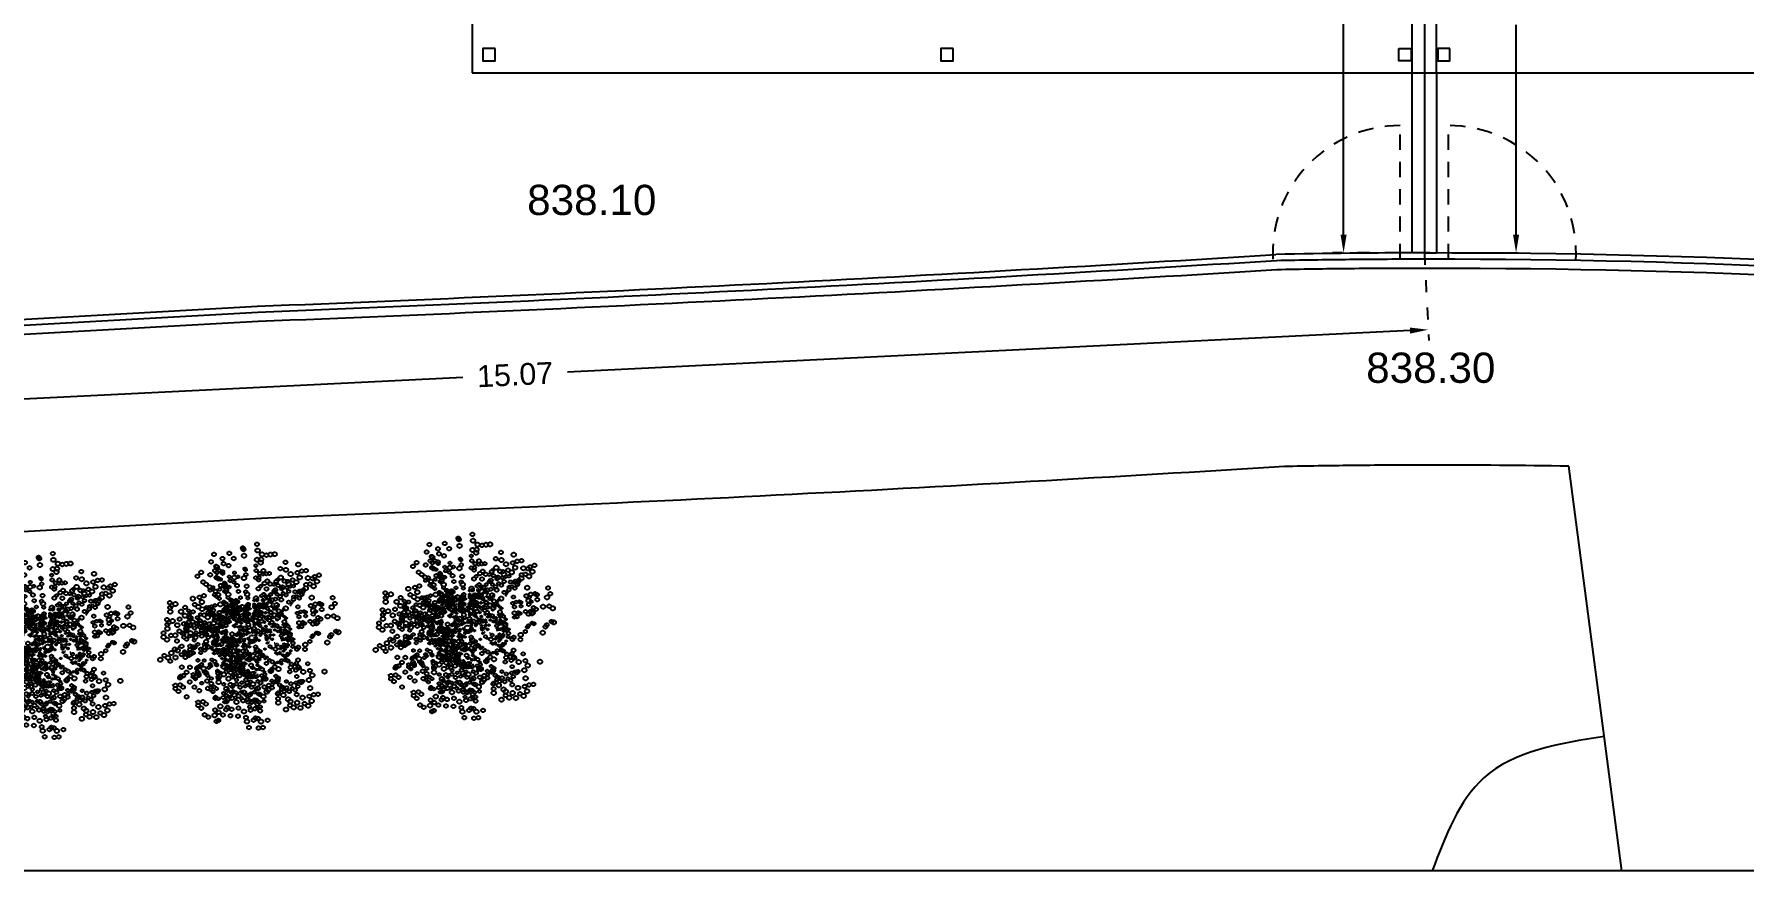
# Model space of a CAD drawing. Header units: millimetres. Extents: x 441061 to 442903, y 4515148 to 4515613.
# Drawn here: x 442341.77 to 442355.86, y 4515523.83 to 4515530.73 of the extents above; entities that cross this region are included whole.
import ezdxf
from ezdxf.enums import TextEntityAlignment as Align

# ---------------------------------------------------------------- set-up
doc = ezdxf.new("R2010")
doc.units = ezdxf.units.MM
for name, pattern in [('CONTINUA', [0]), ('PUNTOS2', [0.125, 0, -0.125]), ('RAYITAS', [0.375, 0.25, -0.125])]:
    doc.linetypes.add(name, pattern=pattern)
for name, color, linetype in [('01_alzado', 5, 'CONTINUA'), ('01_cotas', 254, 'Continuous'), ('01_ejes', 10, 'Continuous'), ('01_implantación', 5, 'Continuous'), ('01_mono BAJA', 2, 'Continuous'), ('01_photinia', 7, 'Continuous'), ('01_piscinas', 254, 'Continuous'), ('01_proyección', 4, 'RAYITAS'), ('01_textos', 7, 'Continuous'), ('01_urb interior', 4, 'Continuous'), ('ARBOL', 116, 'Continuous')]:
    doc.layers.add(name, color=color, linetype=linetype)
doc.styles.add('Estilo1', font='swissel.ttf')
doc.styles.add('NIEVES2', font='sanss___.ttf')
doc.styles.add('ROMANS', font='romans')
doc.dimstyles.new('DECIMAL-50', dxfattribs={"dimtxt": 0.08, "dimasz": 0.15, "dimexe": 0.09, "dimexo": 0, "dimgap": 0.09, "dimtad": 0, "dimzin": 0, "dimdsep": 46, "dimtxsty": 'ROMANS', "dimcen": 0.09, "dimclrt": 6, "dimadec": 0, "dimazin": 0, "dimtfac": 1.38, "dimtix": 1, "dimtofl": 0, "dimtmove": 2, "dimatfit": 3, "dimldrblk": 'OBLIQUE', "dimfxl": 1, "dimtolj": 1, "dimtzin": 0, "dimarcsym": 0})

# ---------------------------------------------------------------- blocks, each defined once
blk = doc.blocks.new('A$C6A825EFA')
at = {"layer": '01_mono BAJA', "color": 254}
for p, q in [((0, 3), (0, 0, 0)), ((7.75, 0, 0), (7.75, 3, 0)), ((7.95, 0, 0), (7.95, 3, 0)), ((0, 0, 0), (15.7, 0, 0))]:
    blk.add_line(p, q, dxfattribs=at)
at = {"layer": '01_mono BAJA', "color": 254, "elevation": 0}
for points in [[(0.19, 0.2), (0.09, 0.2), (0.09, 0.1), (0.19, 0.1)], [(7.64, 0.2), (7.74, 0.2), (7.74, 0.1), (7.64, 0.1)], [(8.06, 0.2), (7.96, 0.2), (7.96, 0.1), (8.06, 0.1)]]:
    blk.add_lwpolyline(points, close=True, dxfattribs=at)
at = {"layer": '01_mono BAJA', "color": 254}
blk.add_lwpolyline([(3.965, 0.2), (3.865, 0.2), (3.865, 0.1), (3.965, 0.1)], close=True, dxfattribs=at)
blk = doc.blocks.new('A$C43804232')
at = {"layer": 'ARBOL', "color": 98, "linetype": 'PUNTOS2', "ltscale": 10}
for p, q in [((2.194, 4.117), (2.234, 4.109)), ((2.236, 3.924), (2.276, 3.916)), ((2.96, 4.157), (2.981, 4.169)), ((3.605, 3.906), (3.626, 3.917)), ((0.431, 3.345), (0.427, 3.355)), ((1.587, 3.341), (1.575, 3.373)), ((3.483, 3.626), (3.504, 3.637)), ((0.082, 2.589), (0.078, 2.599)), ((0.771, 2.695), (0.679, 2.695)), ((0.423, 2.18), (0.423, 2.18)), ((1.477, 2.261), (1.498, 2.272)), ((2.421, 2.498), (2.461, 2.49)), ((3.451, 2.135), (3.441, 2.253)), ((1.149, 0.989), (1.088, 0.805))]:
    blk.add_line(p, q, dxfattribs=at)
at = {"layer": 'ARBOL', "color": 202, "linetype": 'PUNTOS2', "ltscale": 10}
for p, q in [((2.162, 3.694), (2.193, 3.688)), ((2.195, 3.545), (2.226, 3.539)), ((2.751, 3.725), (2.767, 3.734)), ((3.248, 3.531), (3.264, 3.54)), ((0.806, 3.1), (0.803, 3.108)), ((1.519, 3.018), (1.521, 3.022)), ((1.696, 3.097), (1.686, 3.122)), ((1.875, 3.148), (1.877, 3.153)), ((3.154, 3.316), (3.17, 3.325)), ((2.246, 2.775), (2.252, 2.789)), ((2.642, 2.754), (2.652, 2.738)), ((2.691, 2.83), (2.701, 2.814)), ((2.95, 2.596), (2.961, 2.593)), ((2.337, 2.448), (2.368, 2.442)), ((2.947, 2.257), (2.958, 2.254)), ((3.077, 2.307), (3.087, 2.304)), ((3.129, 2.169), (3.121, 2.26)), ((2.457, 1.787), (2.492, 1.829))]:
    blk.add_line(p, q, dxfattribs=at)
at = {"layer": 'ARBOL', "color": 12, "linetype": 'PUNTOS2', "ltscale": 10}
for p, q in [((0.537, 2.519), (0.534, 2.526)), ((1.067, 2.6), (0.997, 2.6)), ((1.497, 2.776), (1.497, 2.776)), ((1.775, 2.83), (1.745, 2.859)), ((0.8, 2.204), (0.8, 2.204)), ((1.348, 2.159), (1.269, 2.12)), ((1.611, 2.266), (1.627, 2.275)), ((1.863, 2.463), (1.873, 2.46))]:
    blk.add_line(p, q, dxfattribs=at)
at = {"layer": 'ARBOL', "color": 10, "linetype": 'PUNTOS2', "ltscale": 10}
for p, q in [((2.243, 2.235), (2.253, 2.22)), ((1.358, 1.288), (1.312, 1.147))]:
    blk.add_line(p, q, dxfattribs=at)
at = {"layer": 'ARBOL', "color": 98, "linetype": 'PUNTOS2', "ltscale": 10}
blk.add_lwpolyline([(3.742, 3.061), (3.715, 2.975), (3.715, 2.975), (3.718, 2.931)], dxfattribs=at)
at = {"layer": 'ARBOL', "color": 12, "linetype": 'PUNTOS2', "ltscale": 10}
blk.add_lwpolyline([(3.353, 2.882), (3.332, 2.816), (3.332, 2.816), (3.335, 2.781)], dxfattribs=at)
at = {"layer": 'ARBOL', "color": 202, "linetype": 'PUNTOS2', "ltscale": 10}
blk.add_lwpolyline([(2.849, 1.992), (2.813, 1.973), (2.813, 1.973), (2.8, 1.957)], dxfattribs=at)
at = {"layer": 'ARBOL', "color": 98, "linetype": 'PUNTOS2', "ltscale": 10}
for centre, radius in [((1.219, 4.331), 0.0457), ((1.303, 4.203), 0.0526), ((1.32, 4.373), 0.0457), ((1.392, 4.152), 0.0457), ((1.455, 4.157), 0.0457), ((1.487, 4.218), 0.0457), ((1.55, 4.42), 0.0457), ((1.635, 4.292), 0.0526), ((1.685, 4.204), 0.0457), ((1.879, 4.223), 0.0457), ((2.06, 4.261), 0.0457), ((2.202, 4.145), 0.0457), ((2.243, 4.291), 0.0457), ((2.315, 4.449), 0.0457), ((2.353, 4.483), 0.0457), ((2.357, 4.256), 0.0457), ((2.437, 4.354), 0.0526), ((2.46, 4.224), 0.0457), ((2.573, 4.436), 0.0457), ((2.676, 4.405), 0.0457), ((2.714, 4.142), 0.0457), ((2.796, 4.27), 0.0457), ((2.887, 4.225), 0.0457), ((2.906, 4.15), 0.0457), ((0.791, 3.758), 0.0526), ((1.156, 4.129), 0.0457), ((1.392, 3.955), 0.0457), ((1.5, 3.816), 0.0457), ((1.527, 3.936), 0.0457), ((1.622, 4.002), 0.0457), ((1.651, 3.802), 0.0526), ((1.77, 4.075), 0.0526), ((1.763, 3.761), 0.0457), ((1.858, 3.827), 0.0457), ((1.921, 4.029), 0.0457), ((1.992, 3.745), 0.0457), ((2.006, 3.901), 0.0526), ((2.074, 4.1), 0.0457), ((2.143, 3.833), 0.0526), ((2.184, 4.085), 0.0457), ((2.226, 3.892), 0.0457), ((2.244, 3.951), 0.0457), ((2.359, 4.105), 0.0526), ((2.528, 3.945), 0.0457), ((2.768, 3.761), 0.0457), ((2.798, 4.107), 0.0457), ((2.956, 3.871), 0.0457), ((3.092, 3.817), 0.0457), ((3.214, 4.096), 0.0457), ((3.236, 3.725), 0.0457), ((3.36, 3.89), 0.0457), ((3.442, 4.018), 0.0457), ((3.444, 3.856), 0.0457), ((3.532, 3.973), 0.0457), ((3.551, 3.899), 0.0457), ((0.242, 3.395), 0.0526), ((0.292, 3.529), 0.0526), ((0.329, 3.299), 0.0457), ((0.393, 3.501), 0.0457), ((0.461, 3.626), 0.0526), ((0.477, 3.373), 0.0526), ((0.572, 3.527), 0.0526), ((0.622, 3.661), 0.0526), ((0.634, 3.337), 0.0457), ((0.722, 3.633), 0.0457), ((0.741, 3.539), 0.0526), ((0.807, 3.504), 0.0526), ((0.945, 3.436), 0.0526), ((1.017, 3.65), 0.0526), ((1.046, 3.554), 0.0457), ((1.085, 3.441), 0.0457), ((1.336, 3.407), 0.0526), ((1.351, 3.301), 0.0457), ((1.359, 3.463), 0.0526), ((1.408, 3.597), 0.0526), ((1.446, 3.367), 0.0457), ((1.509, 3.569), 0.0457), ((1.593, 3.441), 0.0526), ((1.731, 3.372), 0.0526), ((1.736, 3.642), 0.0457), ((1.872, 3.377), 0.0457), ((1.887, 3.628), 0.0526), ((2.173, 3.707), 0.0457), ((2.197, 3.326), 0.0457), ((2.26, 3.528), 0.0457), ((2.328, 3.653), 0.0526), ((2.344, 3.4), 0.0526), ((2.482, 3.331), 0.0526), ((2.555, 3.546), 0.0526), ((2.565, 3.39), 0.0457), ((2.583, 3.45), 0.0457), ((2.623, 3.336), 0.0457), ((2.719, 3.626), 0.0457), ((2.833, 3.591), 0.0457), ((2.903, 3.418), 0.0457), ((2.921, 3.398), 0.0457), ((2.998, 3.32), 0.0526), ((3.076, 3.489), 0.0457), ((3.113, 3.445), 0.0457), ((3.127, 3.56), 0.0457), ((3.327, 3.379), 0.0457), ((3.374, 3.518), 0.0457), ((3.429, 3.619), 0.0457), ((3.487, 3.654), 0.0457), ((3.494, 3.691), 0.0457), ((3.518, 3.427), 0.0457), ((3.83, 3.359), 0.0457), ((3.904, 3.294), 0.0526), ((4.074, 3.391), 0.0526), ((0.136, 3.193), 0.0457), ((0.234, 3.233), 0.0457), ((0.359, 3.1), 0.0526), ((0.441, 2.917), 0.0526), ((0.61, 3.014), 0.0526), ((1.004, 3.26), 0.0457), ((1.179, 3.126), 0.0526), ((1.179, 3.07), 0.0457), ((1.396, 2.95), 0.0526), ((1.475, 3.167), 0.0526), ((1.79, 3.196), 0.0457), ((1.897, 2.938), 0.0457), ((2.074, 3.14), 0.0457), ((2.102, 3.26), 0.0457), ((2.173, 2.959), 0.0526), ((2.226, 3.126), 0.0526), ((2.274, 2.931), 0.0457), ((2.331, 3.244), 0.0457), ((2.342, 3.056), 0.0526), ((2.542, 3.155), 0.0457), ((3.099, 3.292), 0.0457), ((3.378, 2.89), 0.0526), ((3.396, 3.055), 0.0526), ((3.455, 2.879), 0.0457), ((3.497, 3.173), 0.0457), ((3.537, 3.06), 0.0457), ((3.654, 2.935), 0.0457), ((3.723, 3.06), 0.0526), ((3.729, 3.241), 0.0526), ((3.8, 3.048), 0.0457), ((3.855, 3.16), 0.0526), ((4.005, 3.266), 0.0457), ((4.044, 2.874), 0.0526), ((0.127, 2.617), 0.0526), ((0.391, 2.783), 0.0526), ((0.478, 2.687), 0.0457), ((0.626, 2.761), 0.0526), ((0.764, 2.692), 0.0526), ((0.823, 2.516), 0.0457), ((0.854, 2.693), 0.0457), ((0.952, 2.733), 0.0457), ((1.227, 2.854), 0.0526), ((1.328, 2.826), 0.0457), ((1.691, 2.634), 0.0457), ((1.739, 2.67), 0.0457), ((1.834, 2.736), 0.0457), ((1.863, 2.536), 0.0526), ((1.981, 2.81), 0.0526), ((2.119, 2.741), 0.0526), ((2.175, 2.656), 0.0457), ((2.358, 2.803), 0.0526), ((2.496, 2.735), 0.0526), ((2.572, 2.5), 0.0457), ((2.597, 2.853), 0.0457), ((2.637, 2.74), 0.0457), ((2.653, 2.526), 0.0526), ((2.65, 2.751), 0.0457), ((2.713, 2.519), 0.0457), ((2.733, 2.633), 0.0457), ((2.888, 2.503), 0.0526), ((2.908, 2.617), 0.0526), ((3.026, 2.784), 0.0457), ((3.099, 2.807), 0.0526), ((3.109, 2.666), 0.0457), ((3.152, 2.498), 0.0457), ((3.247, 2.564), 0.0457), ((3.394, 2.637), 0.0526), ((3.532, 2.569), 0.0526), ((3.658, 2.488), 0.0526), ((3.708, 2.622), 0.0526), ((3.8, 2.842), 0.0457), ((3.808, 2.594), 0.0457), ((3.877, 2.719), 0.0526), ((3.893, 2.466), 0.0526), ((3.975, 2.749), 0.0457), ((4.103, 2.612), 0.0526), ((4.131, 2.516), 0.0457), ((4.14, 2.835), 0.0526), ((4.168, 2.739), 0.0457), ((0.729, 2.218), 0.0457), ((0.752, 2.106), 0.0526), ((0.902, 2.212), 0.0457), ((0.92, 2.265), 0.0457), ((1.233, 2.295), 0.0457), ((1.427, 2.401), 0.0457), ((1.952, 2.088), 0.0457), ((2.056, 2.284), 0.132), ((2.066, 2.053), 0.0457), ((2.292, 2.11), 0.0457), ((2.356, 2.444), 0.0457), ((2.358, 2.281), 0.0457), ((2.546, 2.324), 0.0457), ((2.662, 2.448), 0.0457), ((2.949, 2.131), 0.0526), ((3.017, 2.385), 0.0457), ((3.046, 2.185), 0.0526), ((3.049, 2.103), 0.0457), ((3.145, 2.232), 0.0457), ((3.168, 2.348), 0.0457), ((3.176, 2.396), 0.0457), ((3.226, 2.086), 0.0526), ((3.276, 2.364), 0.0526), ((3.326, 2.057), 0.0457), ((3.362, 2.275), 0.0457), ((3.444, 2.303), 0.0457), ((3.551, 2.286), 0.0457), ((3.592, 2.393), 0.0457), ((3.623, 2.206), 0.0457), ((3.65, 2.326), 0.0457), ((3.745, 2.392), 0.0457), ((3.774, 2.193), 0.0526), ((3.879, 2.31), 0.0457), ((3.891, 2.122), 0.0526), ((4.031, 2.398), 0.0526), ((4.114, 2.457), 0.0457), ((4.146, 2.195), 0.0526), ((4.171, 2.403), 0.0457), ((4.174, 2.099), 0.0457), ((0.203, 1.707), 0.0457), ((0.221, 1.76), 0.0457), ((0.248, 1.915), 0.0526), ((1.041, 1.632), 0.0457), ((1.176, 1.979), 0.0457), ((1.39, 1.7), 0.0457), ((1.573, 1.645), 0.0526), ((1.737, 2.023), 0.0457), ((1.937, 1.83), 0.0457), ((1.983, 1.779), 0.0457), ((2.093, 1.624), 0.0526), ((2.221, 1.999), 0.0457), ((2.591, 1.816), 0.0526), ((2.666, 1.765), 0.0526), ((2.792, 1.794), 0.0457), ((2.892, 1.658), 0.0526), ((2.891, 1.834), 0.0457), ((2.899, 1.997), 0.0526), ((2.986, 1.9), 0.0457), ((3.015, 1.701), 0.0526), ((3.134, 1.974), 0.0526), ((3.176, 1.951), 0.0526), ((3.263, 1.855), 0.0457), ((3.411, 1.929), 0.0526), ((3.463, 1.763), 0.0526), ((3.513, 1.898), 0.0526), ((3.55, 1.667), 0.0457), ((3.613, 1.869), 0.0457), ((3.698, 1.741), 0.0526), ((3.822, 1.998), 0.0457), ((4.073, 1.98), 0.0526), ((4.156, 2.039), 0.0457), ((4.214, 1.985), 0.0457), ((0.053, 1.601), 0.0526), ((0.112, 1.595), 0.0457), ((0.166, 1.276), 0.0526), ((0.266, 1.248), 0.0457), ((0.407, 1.299), 0.0526), ((0.558, 1.405), 0.0457), ((0.626, 1.53), 0.0526), ((0.621, 1.387), 0.0457), ((0.703, 1.568), 0.0457), ((0.786, 1.249), 0.0526), ((1.446, 1.377), 0.0526), ((1.596, 1.483), 0.0457), ((1.664, 1.608), 0.0526), ((1.68, 1.355), 0.0526), ((1.779, 1.562), 0.0457), ((1.822, 1.266), 0.0457), ((1.936, 1.232), 0.0457), ((1.985, 1.478), 0.0526), ((1.986, 1.422), 0.0457), ((2.085, 1.462), 0.0457), ((2.18, 1.528), 0.0457), ((2.209, 1.328), 0.0526), ((2.358, 1.584), 0.0526), ((2.444, 1.291), 0.0526), ((2.484, 1.614), 0.0457), ((2.638, 1.532), 0.0526), ((2.663, 1.521), 0.0526), ((2.779, 1.537), 0.0457), ((2.889, 1.414), 0.0526), ((2.965, 1.333), 0.0457), ((3.121, 1.253), 0.0457), ((3.122, 1.484), 0.0457), ((3.211, 1.422), 0.0457), ((3.376, 1.358), 0.0457), ((3.455, 1.601), 0.0457), ((3.476, 1.318), 0.0457), ((3.56, 1.284), 0.0457), ((0.318, 0.948), 0.0457), ((0.371, 1.054), 0.0526), ((0.408, 0.825), 0.0457), ((0.589, 1.17), 0.0457), ((0.629, 1.056), 0.0457), ((0.679, 1.047), 0.0457), ((0.778, 1.087), 0.0457), ((0.873, 1.153), 0.0457), ((0.902, 0.954), 0.0526), ((1.223, 0.888), 0.0526), ((1.534, 0.787), 0.0526), ((1.606, 1.202), 0.0457), ((1.657, 0.903), 0.0526), ((1.807, 1.009), 0.0457), ((1.84, 0.8), 0.0457), ((1.966, 0.902), 0.0457), ((2.024, 1.039), 0.0457), ((2.056, 0.85), 0.0457), ((2.107, 0.921), 0.0457), ((2.215, 1.086), 0.0457), ((2.508, 1.103), 0.0457), ((2.624, 0.93), 0.0526), ((2.738, 1.15), 0.0457), ((2.854, 0.977), 0.0526), ((3.171, 0.92), 0.0457), ((3.228, 1.106), 0.0457), ((3.253, 0.916), 0.0457), ((3.275, 1.093), 0.0457), ((3.298, 0.968), 0.0457), ((3.329, 0.842), 0.0457), ((3.354, 0.83), 0.0457), ((3.354, 0.94), 0.0457), ((3.441, 1.068), 0.0457), ((3.669, 1.068), 0.0457), ((3.732, 1.182), 0.0457), ((0.874, 0.379), 0.0457), ((0.882, 0.541), 0.0526), ((0.931, 0.675), 0.0526), ((0.969, 0.445), 0.0457), ((1.008, 0.501), 0.0457), ((1.032, 0.647), 0.0457), ((1.101, 0.772), 0.0526), ((1.117, 0.518), 0.0526), ((1.116, 0.686), 0.0457), ((1.308, 0.394), 0.0457), ((1.315, 0.556), 0.0526), ((1.365, 0.69), 0.0526), ((1.402, 0.46), 0.0457), ((1.466, 0.662), 0.0457), ((1.55, 0.534), 0.0526), ((1.649, 0.741), 0.0457), ((1.688, 0.466), 0.0526), ((1.76, 0.68), 0.0526), ((1.828, 0.471), 0.0457), ((2.213, 0.63), 0.0457), ((2.33, 0.457), 0.0526), ((2.341, 0.379), 0.0526), ((2.433, 0.413), 0.0526), ((2.765, 0.4), 0.0526), ((2.991, 0.533), 0.0457), ((3.067, 0.734), 0.0457), ((3.129, 0.438), 0.0457), ((3.198, 0.719), 0.0457), ((3.255, 0.607), 0.0457), ((3.483, 0.561), 0.0457), ((3.502, 0.756), 0.0457), ((1.209, 0.354), 0.0457), ((1.432, 0.261), 0.0526), ((1.747, 0.289), 0.0457), ((2.056, 0.169), 0.0526), ((2.147, 0.203), 0.0526), ((2.24, 0.244), 0.0457), ((2.35, 0.255), 0.0526), ((2.48, 0.191), 0.0526), ((2.534, 0.046), 0.0457), ((2.819, 0.255), 0.0457), ((2.844, 0.229), 0.0457)]:
    blk.add_circle(centre, radius, dxfattribs=at)
at = {"layer": 'ARBOL', "color": 202, "linetype": 'PUNTOS2', "ltscale": 10}
for centre, radius in [((1.412, 3.859), 0.0351), ((1.477, 3.76), 0.0405), ((1.49, 3.891), 0.0351), ((1.594, 3.725), 0.0351), ((1.619, 3.772), 0.0351), ((1.667, 3.927), 0.0351), ((1.732, 3.828), 0.0405), ((1.771, 3.761), 0.0351), ((1.92, 3.775), 0.0351), ((2.059, 3.805), 0.0351), ((2.2, 3.828), 0.0351), ((2.255, 3.95), 0.0351), ((2.284, 3.975), 0.0351), ((2.288, 3.801), 0.0351), ((2.349, 3.876), 0.0405), ((2.367, 3.776), 0.0351), ((2.454, 3.94), 0.0351), ((2.533, 3.915), 0.0351), ((2.625, 3.811), 0.0351), ((2.695, 3.777), 0.0351), ((0.829, 3.316), 0.0405), ((0.953, 3.343), 0.0405), ((1.03, 3.321), 0.0351), ((1.083, 3.417), 0.0405), ((1.257, 3.335), 0.0405), ((1.363, 3.703), 0.0351), ((1.546, 3.721), 0.0351), ((1.545, 3.569), 0.0351), ((1.628, 3.462), 0.0351), ((1.649, 3.554), 0.0351), ((1.722, 3.605), 0.0351), ((1.745, 3.452), 0.0405), ((1.81, 3.328), 0.0351), ((1.836, 3.662), 0.0405), ((1.831, 3.42), 0.0351), ((1.904, 3.471), 0.0351), ((1.926, 3.318), 0.0405), ((1.952, 3.627), 0.0351), ((2.007, 3.408), 0.0351), ((2.017, 3.528), 0.0405), ((2.07, 3.681), 0.0351), ((2.123, 3.475), 0.0405), ((2.146, 3.379), 0.0351), ((2.155, 3.669), 0.0351), ((2.168, 3.715), 0.0351), ((2.187, 3.521), 0.0351), ((2.201, 3.566), 0.0351), ((2.266, 3.337), 0.0405), ((2.289, 3.685), 0.0405), ((2.419, 3.562), 0.0351), ((2.562, 3.713), 0.0351), ((2.566, 3.316), 0.0351), ((2.604, 3.42), 0.0351), ((2.627, 3.687), 0.0351), ((2.71, 3.72), 0.0351), ((2.748, 3.504), 0.0351), ((2.853, 3.463), 0.0351), ((2.947, 3.678), 0.0351), ((2.963, 3.392), 0.0351), ((3.059, 3.519), 0.0351), ((3.112, 3.311), 0.0351), ((3.122, 3.618), 0.0351), ((3.124, 3.493), 0.0351), ((3.157, 3.338), 0.0351), ((3.163, 3.366), 0.0351), ((3.192, 3.583), 0.0351), ((3.206, 3.526), 0.0351), ((0.579, 2.983), 0.0351), ((0.655, 3.014), 0.0351), ((0.661, 3.139), 0.0405), ((0.699, 3.242), 0.0405), ((0.728, 3.065), 0.0351), ((0.75, 2.911), 0.0405), ((0.776, 3.22), 0.0351), ((0.841, 3.122), 0.0405), ((0.915, 3.24), 0.0405), ((0.962, 3.094), 0.0351), ((1.044, 3.25), 0.0405), ((1.095, 3.223), 0.0405), ((1.201, 3.17), 0.0405), ((1.247, 3.035), 0.0351), ((1.279, 3.261), 0.0351), ((1.309, 3.174), 0.0351), ((1.382, 2.932), 0.0405), ((1.502, 3.148), 0.0405), ((1.514, 3.066), 0.0351), ((1.52, 3.191), 0.0405), ((1.558, 3.294), 0.0405), ((1.543, 3.012), 0.024), ((1.587, 3.117), 0.0351), ((1.609, 2.963), 0.0405), ((1.635, 3.273), 0.0351), ((1.681, 2.98), 0.024), ((1.678, 2.922), 0.0208), ((1.7, 3.174), 0.0405), ((1.731, 3.195), 0.0208), ((1.74, 3.008), 0.024), ((1.772, 3.093), 0.024), ((1.776, 3.176), 0.0208), ((1.806, 3.121), 0.0405), ((1.826, 2.984), 0.024), ((1.83, 3.225), 0.024), ((1.827, 3.166), 0.0208), ((1.852, 2.986), 0.0351), ((1.889, 3.253), 0.024), ((1.899, 3.143), 0.024), ((1.914, 3.125), 0.0351), ((1.913, 3.211), 0.0208), ((1.938, 3.081), 0.0208), ((1.975, 3.229), 0.024), ((1.979, 3.162), 0.024), ((2.032, 2.937), 0.0208), ((2.037, 3.111), 0.024), ((2.038, 3.189), 0.024), ((2.047, 3.079), 0.024), ((2.07, 2.943), 0.0351), ((2.061, 3.147), 0.0208), ((2.069, 3.012), 0.024), ((2.091, 3.035), 0.0351), ((2.116, 2.969), 0.0208), ((2.123, 3.165), 0.024), ((2.14, 3.018), 0.0208), ((2.164, 3.085), 0.0351), ((2.162, 3.058), 0.024), ((2.187, 2.932), 0.0405), ((2.213, 3.241), 0.0351), ((2.268, 3.022), 0.0351), ((2.278, 3.142), 0.0405), ((2.271, 2.915), 0.024), ((2.36, 3.168), 0.0208), ((2.384, 3.09), 0.0405), ((2.37, 2.956), 0.0208), ((2.38, 3.036), 0.0208), ((2.415, 2.903), 0.024), ((2.43, 2.954), 0.0351), ((2.418, 2.986), 0.0208), ((2.44, 3.254), 0.0405), ((2.432, 3.144), 0.024), ((2.448, 3.135), 0.0351), ((2.444, 3.099), 0.0208), ((2.446, 3.212), 0.0208), ((2.462, 3.181), 0.0351), ((2.466, 3.08), 0.0208), ((2.469, 2.977), 0.0208), ((2.492, 3.093), 0.0351), ((2.492, 3.193), 0.0208), ((2.496, 3.089), 0.0208), ((2.541, 2.953), 0.024), ((2.555, 3.021), 0.0208), ((2.567, 3.066), 0.024), ((2.581, 3.134), 0.0208), ((2.623, 2.965), 0.0208), ((2.654, 3.289), 0.0351), ((2.708, 3.156), 0.0351), ((2.694, 2.919), 0.0208), ((2.722, 3.141), 0.0351), ((2.781, 3.081), 0.0405), ((2.841, 3.211), 0.0351), ((2.858, 3.06), 0.0351), ((2.869, 3.177), 0.0351), ((2.88, 3.265), 0.0351), ((3.033, 3.127), 0.0351), ((3.07, 3.233), 0.0351), ((3.164, 2.968), 0.0351), ((3.181, 3.163), 0.0351), ((1.934, 2.787), 0.0351), ((1.973, 2.734), 0.024), ((2.027, 2.819), 0.0208), ((2.045, 2.837), 0.024), ((2.146, 2.804), 0.0405), ((2.154, 2.755), 0.024), ((2.157, 2.838), 0.0208), ((2.186, 2.877), 0.024), ((2.211, 2.888), 0.024), ((2.208, 2.829), 0.0208), ((2.224, 2.782), 0.0351), ((2.276, 2.878), 0.0405), ((2.289, 2.683), 0.0405), ((2.28, 2.805), 0.024), ((2.294, 2.874), 0.0208), ((2.302, 2.739), 0.024), ((2.338, 2.554), 0.0208), ((2.349, 2.695), 0.0208), ((2.395, 2.631), 0.0405), ((2.382, 2.5), 0.024), ((2.385, 2.583), 0.0208), ((2.39, 2.824), 0.0208), ((2.434, 2.771), 0.024), ((2.437, 2.574), 0.0208), ((2.438, 2.854), 0.0208), ((2.454, 2.504), 0.0208), ((2.472, 2.722), 0.0351), ((2.503, 2.634), 0.0351), ((2.489, 2.844), 0.0208), ((2.515, 2.47), 0.0405), ((2.513, 2.643), 0.0351), ((2.508, 2.55), 0.024), ((2.506, 2.775), 0.0208), ((2.522, 2.619), 0.0208), ((2.531, 2.484), 0.024), ((2.552, 2.704), 0.0208), ((2.561, 2.821), 0.024), ((2.577, 2.552), 0.0351), ((2.575, 2.889), 0.0208), ((2.583, 2.754), 0.024), ((2.585, 2.637), 0.024), ((2.601, 2.49), 0.0208), ((2.623, 2.53), 0.024), ((2.629, 2.747), 0.0208), ((2.647, 2.863), 0.0208), ((2.653, 2.76), 0.0208), ((2.677, 2.822), 0.0208), ((2.711, 2.54), 0.0405), ((2.702, 2.836), 0.0208), ((2.702, 2.502), 0.0208), ((2.74, 2.773), 0.024), ((2.743, 2.667), 0.0208), ((2.761, 2.53), 0.0208), ((2.762, 2.87), 0.0208), ((2.788, 2.822), 0.0208), ((2.803, 2.668), 0.0351), ((2.811, 2.778), 0.0208), ((2.837, 2.898), 0.0208), ((2.859, 2.686), 0.0405), ((2.845, 2.828), 0.024), ((2.866, 2.578), 0.0351), ((2.857, 2.505), 0.0208), ((2.86, 2.896), 0.0208), ((2.866, 2.67), 0.0208), ((2.882, 2.632), 0.0208), ((2.916, 2.81), 0.0208), ((2.931, 2.611), 0.0208), ((2.934, 2.685), 0.0208), ((2.938, 2.767), 0.0208), ((2.948, 2.641), 0.0208), ((2.972, 2.499), 0.0351), ((3.012, 2.495), 0.0208), ((3.073, 2.75), 0.0405), ((3.086, 2.556), 0.0405), ((3.087, 2.877), 0.0405), ((3.133, 2.741), 0.0351), ((3.192, 2.503), 0.0405), ((3.195, 2.881), 0.0351), ((2.287, 2.407), 0.0351), ((2.288, 2.282), 0.0351), ((2.292, 2.187), 0.0208), ((2.304, 2.142), 0.0208), ((2.312, 2.464), 0.024), ((2.321, 2.354), 0.024), ((2.326, 2.17), 0.024), ((2.335, 2.422), 0.0208), ((2.343, 2.287), 0.024), ((2.343, 2.148), 0.0208), ((2.387, 2.178), 0.0208), ((2.39, 2.244), 0.0208), ((2.395, 2.087), 0.024), ((2.397, 2.44), 0.024), ((2.398, 2.243), 0.0208), ((2.414, 2.293), 0.0208), ((2.433, 2.315), 0.0351), ((2.438, 2.117), 0.024), ((2.453, 2.45), 0.0351), ((2.493, 2.408), 0.0208), ((2.523, 2.41), 0.0351), ((2.518, 2.068), 0.0208), ((2.53, 2.133), 0.0208), ((2.561, 2.465), 0.0351), ((2.56, 2.116), 0.024), ((2.576, 2.476), 0.0208), ((2.577, 2.44), 0.0208), ((2.696, 2.453), 0.0405), ((2.705, 2.063), 0.0405), ((2.693, 2.314), 0.024), ((2.694, 2.376), 0.0208), ((2.693, 2.364), 0.0208), ((2.716, 2.273), 0.0208), ((2.743, 2.166), 0.0405), ((2.727, 2.454), 0.0208), ((2.736, 2.101), 0.024), ((2.77, 2.318), 0.0208), ((2.772, 2.343), 0.0208), ((2.795, 2.361), 0.0351), ((2.818, 2.208), 0.0405), ((2.82, 2.144), 0.0351), ((2.806, 2.106), 0.0208), ((2.812, 2.35), 0.0208), ((2.818, 2.228), 0.0208), ((2.878, 2.257), 0.0208), ((2.894, 2.244), 0.0351), ((2.883, 2.444), 0.0208), ((2.899, 2.448), 0.0351), ((2.895, 2.181), 0.0208), ((2.911, 2.333), 0.0351), ((2.9, 2.368), 0.0208), ((2.918, 2.37), 0.0351), ((2.928, 2.272), 0.0208), ((2.956, 2.131), 0.0405), ((2.958, 2.264), 0.0208), ((2.972, 2.274), 0.0208), ((2.995, 2.345), 0.0405), ((2.993, 2.381), 0.0208), ((3.009, 2.343), 0.0208), ((3.033, 2.11), 0.0351), ((3.061, 2.277), 0.0351), ((3.057, 2.322), 0.0208), ((3.06, 2.396), 0.0208), ((3.075, 2.353), 0.0208), ((3.124, 2.298), 0.0351), ((3.206, 2.286), 0.0351), ((3.237, 2.368), 0.0351), ((3.261, 2.224), 0.0351), ((2.288, 1.746), 0.0405), ((2.294, 1.947), 0.024), ((2.304, 1.837), 0.024), ((2.31, 1.816), 0.024), ((2.307, 1.757), 0.0208), ((2.318, 1.906), 0.0208), ((2.342, 1.664), 0.024), ((2.343, 1.933), 0.024), ((2.369, 1.844), 0.024), ((2.385, 1.768), 0.0351), ((2.378, 1.734), 0.024), ((2.39, 1.917), 0.0208), ((2.392, 1.802), 0.0208), ((2.398, 2.007), 0.0208), ((2.401, 1.691), 0.024), ((2.424, 1.649), 0.0208), ((2.435, 1.947), 0.0208), ((2.468, 1.924), 0.0405), ((2.453, 1.96), 0.0208), ((2.475, 1.917), 0.024), ((2.474, 1.861), 0.0208), ((2.478, 2), 0.0208), ((2.504, 1.705), 0.0405), ((2.523, 1.697), 0.0405), ((2.525, 1.885), 0.0405), ((2.509, 1.843), 0.0208), ((2.53, 1.991), 0.0208), ((2.536, 1.755), 0.0208), ((2.538, 1.803), 0.0208), ((2.58, 1.702), 0.024), ((2.583, 1.785), 0.0208), ((2.586, 1.825), 0.0208), ((2.601, 1.967), 0.024), ((2.612, 1.709), 0.0351), ((2.623, 1.907), 0.0351), ((2.623, 1.901), 0.024), ((2.638, 1.834), 0.024), ((2.635, 1.775), 0.0208), ((2.652, 1.706), 0.0208), ((2.677, 2.054), 0.024), ((2.699, 1.803), 0.0405), ((2.699, 1.938), 0.0351), ((2.697, 1.861), 0.024), ((2.698, 2.025), 0.0208), ((2.706, 1.751), 0.024), ((2.72, 1.82), 0.0208), ((2.728, 1.685), 0.024), ((2.772, 1.989), 0.0351), ((2.774, 1.677), 0.0208), ((2.794, 1.835), 0.0405), ((2.782, 1.838), 0.024), ((2.78, 1.979), 0.0208), ((2.783, 2.057), 0.0208), ((2.797, 1.902), 0.0208), ((2.799, 1.691), 0.0208), ((2.821, 1.731), 0.024), ((2.824, 1.816), 0.0208), ((2.842, 1.997), 0.024), ((2.876, 1.668), 0.0351), ((2.863, 1.969), 0.0208), ((2.885, 2.046), 0.0405), ((2.886, 1.834), 0.024), ((2.883, 1.751), 0.0208), ((2.918, 2.028), 0.0405), ((2.903, 2.053), 0.024), ((2.904, 1.791), 0.024), ((2.917, 1.987), 0.024), ((2.985, 1.954), 0.0351), ((2.973, 2.059), 0.0208), ((2.977, 2.014), 0.024), ((3, 1.973), 0.0208), ((3.062, 1.991), 0.024), ((3.098, 2.011), 0.0405), ((3.132, 1.759), 0.0351), ((3.138, 1.883), 0.0405), ((3.177, 1.987), 0.0405), ((3.205, 1.81), 0.0351), ((3.254, 1.965), 0.0351), ((2.287, 1.614), 0.0208), ((2.355, 1.52), 0.0405), ((2.339, 1.605), 0.0208), ((2.41, 1.581), 0.024), ((2.533, 1.623), 0.0208), ((2.58, 1.412), 0.0351), ((2.595, 1.642), 0.024), ((2.608, 1.537), 0.024), ((2.654, 1.529), 0.0208), ((2.655, 1.493), 0.0208), ((2.697, 1.615), 0.0405), ((2.678, 1.543), 0.0208), ((2.7, 1.583), 0.024), ((2.755, 1.553), 0.0351), ((2.775, 1.641), 0.0208), ((2.875, 1.491), 0.0351), ((2.945, 1.621), 0.0351), ((3.072, 1.571), 0.0351), ((3.148, 1.541), 0.0351), ((3.213, 1.514), 0.0351), ((3.345, 1.436), 0.0351)]:
    blk.add_circle(centre, radius, dxfattribs=at)
at = {"layer": 'ARBOL', "color": 12, "linetype": 'PUNTOS2', "ltscale": 10}
for centre, radius in [((1.382, 2.889), 0.0351), ((3.343, 3.02), 0.0405), ((3.421, 3.111), 0.0351), ((3.44, 2.958), 0.0405), ((3.478, 3.061), 0.0405), ((3.555, 3.04), 0.0351), ((3.608, 3.136), 0.0405), ((0.573, 2.54), 0.0405), ((0.775, 2.668), 0.0405), ((0.814, 2.771), 0.0405), ((0.842, 2.594), 0.0351), ((0.944, 2.845), 0.0405), ((0.956, 2.651), 0.0405), ((1.062, 2.598), 0.0405), ((1.131, 2.599), 0.0351), ((1.124, 2.568), 0.024), ((1.147, 2.527), 0.0208), ((1.192, 2.709), 0.024), ((1.207, 2.63), 0.0351), ((1.209, 2.497), 0.024), ((1.209, 2.688), 0.0208), ((1.274, 2.695), 0.0208), ((1.297, 2.706), 0.0208), ((1.353, 2.501), 0.024), ((1.356, 2.747), 0.024), ((1.39, 2.489), 0.0208), ((1.419, 2.722), 0.0405), ((1.496, 2.701), 0.0351), ((1.549, 2.797), 0.0405), ((1.579, 2.647), 0.024), ((1.608, 2.69), 0.0208), ((1.662, 2.632), 0.0208), ((1.685, 2.643), 0.0208), ((1.734, 2.756), 0.0208), ((1.749, 2.898), 0.024), ((1.775, 2.553), 0.0351), ((1.772, 2.831), 0.024), ((1.795, 2.552), 0.0208), ((1.812, 2.581), 0.0351), ((1.801, 2.803), 0.0208), ((1.846, 2.784), 0.0208), ((3.285, 2.784), 0.0351), ((3.327, 2.544), 0.0405), ((3.338, 2.88), 0.0405), ((3.397, 2.871), 0.0351), ((3.398, 2.713), 0.0351), ((3.404, 2.523), 0.0351), ((3.457, 2.619), 0.0405), ((3.533, 2.642), 0.0351), ((3.585, 2.738), 0.0405), ((3.631, 2.536), 0.0405), ((3.659, 2.708), 0.0405), ((3.681, 2.634), 0.0351), ((1.035, 2.233), 0.0351), ((1.053, 2.147), 0.0405), ((1.056, 2.345), 0.0208), ((1.067, 2.413), 0.0208), ((1.108, 2.463), 0.0351), ((1.117, 2.101), 0.024), ((1.118, 2.431), 0.024), ((1.168, 2.229), 0.0351), ((1.182, 2.269), 0.0351), ((1.177, 2.128), 0.024), ((1.2, 2.087), 0.0208), ((1.202, 2.348), 0.0208), ((1.215, 2.329), 0.0208), ((1.226, 2.397), 0.0208), ((1.239, 2.072), 0.0208), ((1.257, 2.227), 0.024), ((1.262, 2.105), 0.024), ((1.26, 2.31), 0.0208), ((1.291, 2.483), 0.0208), ((1.306, 2.457), 0.0208), ((1.315, 2.36), 0.024), ((1.312, 2.301), 0.0208), ((1.339, 2.103), 0.024), ((1.423, 2.293), 0.0351), ((1.52, 2.401), 0.0208), ((1.572, 2.374), 0.0351), ((1.563, 2.081), 0.0208), ((1.568, 2.189), 0.024), ((1.636, 2.106), 0.024), ((1.651, 2.174), 0.0208), ((1.654, 2.311), 0.0208), ((1.675, 2.469), 0.0208), ((1.695, 2.234), 0.024), ((1.713, 2.193), 0.024), ((1.735, 2.141), 0.0208), ((1.81, 2.083), 0.0351), ((3.282, 2.316), 0.0351), ((3.288, 2.441), 0.0405), ((3.355, 2.367), 0.0351), ((3.378, 2.214), 0.0405), ((3.415, 2.064), 0.0351), ((3.459, 2.304), 0.0351), ((3.467, 2.16), 0.0405), ((3.469, 2.424), 0.0405), ((3.575, 2.371), 0.0405), ((3.608, 2.05), 0.0405), ((3.639, 2.417), 0.0351), ((3.652, 2.463), 0.0351), ((3.663, 2.215), 0.0405), ((3.672, 2.096), 0.0351), ((3.683, 2.375), 0.0351), ((3.685, 2.142), 0.0351), ((3.716, 2.054), 0.0351), ((0.515, 1.759), 0.0405), ((0.561, 1.754), 0.0351), ((0.631, 1.84), 0.0351), ((0.645, 1.881), 0.0351), ((0.665, 2), 0.0405), ((0.956, 1.704), 0.0405), ((1.015, 1.733), 0.0351), ((1.063, 2.051), 0.0208), ((1.115, 2.042), 0.0208), ((1.145, 2.047), 0.0208), ((1.162, 1.936), 0.0208), ((1.186, 2.018), 0.024), ((1.204, 1.834), 0.024), ((1.207, 1.917), 0.0208), ((1.262, 1.966), 0.024), ((1.259, 1.907), 0.0208), ((1.276, 1.782), 0.0351), ((1.315, 1.741), 0.0208), ((1.321, 1.994), 0.024), ((1.33, 1.884), 0.024), ((1.344, 1.952), 0.0208), ((1.353, 1.817), 0.024), ((1.379, 2.05), 0.0351), ((1.399, 1.774), 0.0208), ((1.407, 1.97), 0.024), ((1.429, 1.918), 0.0208), ((1.445, 1.863), 0.024), ((1.483, 1.968), 0.024), ((1.509, 1.876), 0.0208), ((1.543, 1.835), 0.0351), ((1.566, 1.954), 0.0208), ((1.575, 1.701), 0.0208), ((1.582, 1.868), 0.0208), ((1.595, 1.822), 0.0208), ((1.634, 1.829), 0.0208), ((1.645, 1.894), 0.0208), ((1.653, 2.032), 0.0208), ((1.684, 1.792), 0.0405), ((1.679, 1.984), 0.0208), ((1.702, 1.668), 0.0351), ((1.722, 1.847), 0.0208), ((1.755, 1.764), 0.0405), ((1.756, 2.029), 0.0208), ((1.774, 2.047), 0.024), ((1.798, 1.927), 0.024), ((1.803, 1.665), 0.024), ((1.801, 2.01), 0.0208), ((1.822, 1.758), 0.0208), ((1.843, 1.729), 0.0351), ((1.856, 2.06), 0.024), ((1.853, 2.001), 0.0208), ((3.319, 1.866), 0.0405), ((0.602, 1.509), 0.0405), ((0.679, 1.487), 0.0351), ((0.719, 1.256), 0.0351), ((0.76, 1.338), 0.0405), ((0.788, 1.526), 0.0405), ((0.903, 1.608), 0.0351), ((0.928, 1.427), 0.0351), ((0.953, 1.594), 0.0351), ((0.958, 1.34), 0.0351), ((0.997, 1.333), 0.0351), ((1.073, 1.363), 0.0351), ((1.079, 1.488), 0.0405), ((1.146, 1.414), 0.0351), ((1.168, 1.261), 0.0405), ((1.376, 1.603), 0.024), ((1.416, 1.585), 0.024), ((1.459, 1.568), 0.0208), ((1.49, 1.41), 0.0208), ((1.498, 1.536), 0.024), ((1.519, 1.474), 0.024), ((1.535, 1.579), 0.024), ((1.556, 1.608), 0.024), ((1.587, 1.587), 0.0405), ((1.575, 1.561), 0.024), ((1.649, 1.385), 0.0208), ((1.649, 1.369), 0.0208), ((1.678, 1.45), 0.024), ((1.71, 1.452), 0.0351), ((1.749, 1.222), 0.0405), ((1.767, 1.569), 0.0405), ((1.794, 1.419), 0.0208), ((1.808, 1.344), 0.0208), ((1.416, 1.21), 0.0405)]:
    blk.add_circle(centre, radius, dxfattribs=at)
at = {"layer": 'ARBOL', "color": 10, "linetype": 'PUNTOS2', "ltscale": 10}
for centre, radius in [((1.885, 2.632), 0.0351), ((1.908, 2.478), 0.0405), ((1.892, 2.524), 0.0208), ((1.999, 2.688), 0.0405), ((1.996, 2.693), 0.0208), ((2.051, 2.514), 0.0208), ((2.058, 2.711), 0.024), ((2.078, 2.51), 0.0208), ((2.105, 2.636), 0.0405), ((2.13, 2.501), 0.0208), ((2.148, 2.57), 0.0351), ((2.216, 2.546), 0.0208), ((2.265, 2.663), 0.0208), ((1.87, 2.303), 0.0208), ((1.87, 2.145), 0.0208), ((1.872, 2.176), 0.0208), ((1.96, 2.254), 0.0208), ((1.976, 2.133), 0.0351), ((2.056, 2.284), 0.102), ((1.985, 2.206), 0.0208), ((2.056, 2.284), 0.0603), ((2.018, 2.139), 0.0208), ((2.064, 2.106), 0.0351), ((2.075, 2.427), 0.024), ((2.076, 2.152), 0.0208), ((2.153, 2.186), 0.0208), ((2.183, 2.064), 0.0351), ((2.201, 2.477), 0.024), ((2.204, 2.239), 0.0208), ((2.214, 2.365), 0.0208), ((2.224, 2.411), 0.024), ((2.237, 2.15), 0.0351), ((2.227, 2.139), 0.0208), ((1.862, 1.839), 0.024), ((1.911, 1.7), 0.0208), ((1.928, 1.962), 0.024), ((1.965, 1.935), 0.0351), ((1.978, 1.93), 0.0208), ((2.002, 1.664), 0.0405), ((2, 1.895), 0.0351), ((2.002, 1.855), 0.024), ((2.006, 1.843), 0.024), ((2.045, 1.736), 0.024), ((2.043, 1.685), 0.0208), ((2.048, 1.811), 0.0208), ((2.078, 1.652), 0.0351), ((2.084, 1.776), 0.0405), ((2.078, 1.961), 0.024), ((2.086, 1.921), 0.024), ((2.124, 1.813), 0.024), ((2.136, 1.889), 0.0208), ((2.151, 1.702), 0.0351), ((2.142, 1.683), 0.0208), ((2.177, 1.788), 0.024), ((2.18, 1.87), 0.0208), ((2.235, 1.92), 0.024), ((2.232, 1.861), 0.0208), ((1.865, 1.303), 0.0351), ((1.876, 1.501), 0.0351), ((1.883, 1.46), 0.0208), ((1.893, 1.607), 0.024), ((1.903, 1.358), 0.0208), ((1.92, 1.413), 0.0208), ((1.964, 1.474), 0.0351), ((1.961, 1.27), 0.0208), ((1.987, 1.221), 0.0351), ((1.976, 1.486), 0.0208), ((2.002, 1.621), 0.0351), ((2.001, 1.458), 0.0208), ((2.002, 1.41), 0.0208), ((2.006, 1.398), 0.0208), ((2.031, 1.326), 0.0351), ((2.03, 1.327), 0.0208), ((2.033, 1.461), 0.0208), ((2.042, 1.434), 0.0208), ((2.054, 1.528), 0.0208), ((2.065, 1.508), 0.0208), ((2.067, 1.61), 0.0208), ((2.095, 1.235), 0.0351), ((2.111, 1.447), 0.0208), ((2.151, 1.635), 0.0208), ((2.174, 1.549), 0.0405), ((2.179, 1.362), 0.0351), ((2.183, 1.561), 0.0208), ((2.184, 1.374), 0.0208), ((2.202, 1.516), 0.0208), ((2.218, 1.478), 0.0208), ((2.241, 1.39), 0.0208), ((2.404, 1.375), 0.0351), ((2.493, 1.242), 0.0405), ((2.67, 1.279), 0.0405), ((2.914, 1.235), 0.0351), ((2.958, 1.378), 0.0351), ((2.977, 1.231), 0.0351), ((2.994, 1.367), 0.0351), ((3.011, 1.272), 0.0351), ((3.055, 1.25), 0.0351), ((3.122, 1.349), 0.0351), ((3.297, 1.349), 0.0351), ((0.788, 1.162), 0.0351), ((1.153, 0.943), 0.0405), ((1.147, 0.818), 0.0351), ((1.191, 1.046), 0.0405), ((1.22, 0.869), 0.0351), ((1.25, 0.912), 0.0351), ((1.268, 1.025), 0.0351), ((1.321, 1.121), 0.0405), ((1.333, 0.926), 0.0405), ((1.333, 1.054), 0.0351), ((1.48, 0.83), 0.0351), ((1.486, 0.955), 0.0405), ((1.525, 1.058), 0.0405), ((1.553, 0.881), 0.0351), ((1.602, 1.036), 0.0351), ((1.655, 1.132), 0.0405), ((1.667, 0.938), 0.0405), ((1.743, 1.097), 0.0351), ((1.773, 0.885), 0.0405), ((1.829, 1.05), 0.0405), ((1.881, 0.889), 0.0351), ((1.89, 1.143), 0.0351), ((2.056, 1.181), 0.0351), ((2.177, 1.012), 0.0351), ((2.267, 0.878), 0.0405), ((2.276, 0.818), 0.0405), ((2.346, 0.845), 0.0405), ((2.601, 0.835), 0.0405), ((2.776, 0.937), 0.0351), ((2.834, 1.091), 0.0351), ((2.882, 0.864), 0.0351), ((2.935, 1.08), 0.0351), ((2.978, 0.994), 0.0351), ((3.036, 1.175), 0.0351), ((3.054, 1.165), 0.0351), ((3.154, 0.959), 0.0351), ((3.169, 1.109), 0.0351), ((1.404, 0.799), 0.0351), ((1.576, 0.727), 0.0405), ((1.819, 0.75), 0.0351), ((2.056, 0.657), 0.0405), ((2.126, 0.683), 0.0405), ((2.198, 0.715), 0.0351), ((2.282, 0.723), 0.0405), ((2.382, 0.674), 0.0405), ((2.424, 0.562), 0.0351), ((2.643, 0.723), 0.0351), ((2.663, 0.703), 0.0351)]:
    blk.add_circle(centre, radius, dxfattribs=at)
blk = doc.blocks.new('*D133')
at = {"layer": '01_cotas', "color": 0, "linetype": 'PUNTOS2', "lineweight": -2, "transparency": 16777216}
for p, q in [((442353.227, 4515533.411), (442354.073, 4515533.411)), ((442353.227, 4515528.926), (442354.073, 4515528.926))]:
    blk.add_line(p, q, dxfattribs=at)
at = {"layer": '01_cotas', "color": 0, "lineweight": -2, "transparency": 16777216}
for p, q in [((442353.983, 4515533.261), (442353.983, 4515531.53)), ((442353.983, 4515529.076), (442353.983, 4515530.807))]:
    blk.add_line(p, q, dxfattribs=at)
at = {"layer": '01_cotas', "color": 0, "transparency": 16777216}
for points in [[(442353.958, 4515533.261), (442354.008, 4515533.261), (442353.983, 4515533.411)], [(442353.958, 4515529.076), (442354.008, 4515529.076), (442353.983, 4515528.926)]]:
    blk.add_solid(points, dxfattribs=at)
at = {"layer": '01_cotas', "color": 7, "transparency": 16777216, "insert": (442353.983, 4515531.169), "char_height": 0.18, "attachment_point": 5, "rotation": 90, "style": 'Estilo1'}
blk.add_mtext('\\A1;4.49', dxfattribs=at)
blk = doc.blocks.new('*D139')
at = {"layer": '01_cotas', "color": 0, "linetype": 'PUNTOS2', "lineweight": -2, "transparency": 16777216}
for p, q in [((442353.227, 4515548.938), (442352.471, 4515548.938)), ((442353.227, 4515528.926), (442352.471, 4515528.926))]:
    blk.add_line(p, q, dxfattribs=at)
at = {"layer": '01_cotas', "color": 0, "lineweight": -2, "transparency": 16777216}
for p, q in [((442352.561, 4515548.788), (442352.561, 4515538.229)), ((442352.561, 4515529.076), (442352.561, 4515537.4))]:
    blk.add_line(p, q, dxfattribs=at)
at = {"layer": '01_cotas', "color": 0, "transparency": 16777216}
for points in [[(442352.536, 4515548.788), (442352.586, 4515548.788), (442352.561, 4515548.938)], [(442352.536, 4515529.076), (442352.586, 4515529.076), (442352.561, 4515528.926)]]:
    blk.add_solid(points, dxfattribs=at)
at = {"layer": '01_cotas', "color": 7, "transparency": 16777216, "insert": (442352.561, 4515537.814), "char_height": 0.18, "attachment_point": 5, "rotation": 90, "style": 'Estilo1'}
blk.add_mtext('\\A1;20.01', dxfattribs=at)
blk = doc.blocks.new('*D158')
at = {"layer": '01_cotas', "color": 0, "linetype": 'PUNTOS2', "lineweight": -2, "transparency": 16777216}
for p, q in [((442353.227, 4515528.926), (442353.263, 4515528.202)), ((442338.174, 4515528.184), (442338.21, 4515527.46))]:
    blk.add_line(p, q, dxfattribs=at)
at = {"layer": '01_cotas', "color": 0, "lineweight": -2, "transparency": 16777216}
for p, q in [((442353.109, 4515528.285), (442346.163, 4515527.942)), ((442338.355, 4515527.557), (442345.301, 4515527.9))]:
    blk.add_line(p, q, dxfattribs=at)
at = {"layer": '01_cotas', "color": 0, "transparency": 16777216}
for points in [[(442353.108, 4515528.31), (442353.11, 4515528.26), (442353.259, 4515528.292)], [(442338.354, 4515527.582), (442338.357, 4515527.532), (442338.206, 4515527.55)]]:
    blk.add_solid(points, dxfattribs=at)
at = {"layer": '01_cotas', "color": 7, "transparency": 16777216, "insert": (442345.732, 4515527.921), "char_height": 0.18, "attachment_point": 5, "rotation": 2.8223, "style": 'Estilo1'}
blk.add_mtext('\\A1;15.07', dxfattribs=at)

msp = doc.modelspace()

# ---------------------------------------------------------------- linework, layer by layer
at = {"layer": '01_alzado', "elevation": 0}
msp.add_lwpolyline([(442335.704, 4515554.517), (442372.471, 4515554.517), (442372.471, 4515523.829), (442335.704, 4515523.829)], close=True, dxfattribs=at)
msp.add_lwpolyline([(442335.704, 4515554.517), (442372.471, 4515554.517), (442372.471, 4515523.829), (442335.704, 4515523.829)], close=True, dxfattribs=at)
at = {"layer": '01_ejes', "color": 10, "ltscale": 0.25}
msp.add_line((442353.227, 4515548.939, 837.551), (442353.227, 4515528.926, 837.551), dxfattribs=at)
at = {"layer": '01_implantación', "linetype": 'Continuous'}
msp.add_line((442338.219, 4515528.186, 837.551), (442343.608, 4515528.486, 837.551), dxfattribs=at)
at = {"layer": '01_implantación', "linetype": 'Continuous', "elevation": 837.551}
for points in [[(442353.127, 4515528.925), (442353.127, 4515530.411)], [(442353.327, 4515530.411), (442353.327, 4515528.926)]]:
    msp.add_lwpolyline(points, dxfattribs=at)
at = {"layer": '01_implantación', "linetype": 'Continuous'}
for centre, radius, start, end in [((442329.519, 4515888.332, 837.551), 360.122, 272.24203, 273.57964), ((442353.296, 4515462.211, 837.551), 66.715, 90.05908, 91.10989), ((442353.268, 4515512.099, 837.551), 16.827, 89.9858, 90.1384), ((442353.268, 4515512.099, 837.551), 16.827, 90.0849, 90.1384), ((442353.299, 4515462.026, 837.551), 66.899, 90.0229, 90.04781), ((442353.299, 4515462.026, 837.551), 66.899, 84.33788, 90.0229)]:
    msp.add_arc(centre, radius, start, end, dxfattribs=at)
at = {"layer": '01_piscinas'}
msp.add_line((442354.854, 4515523.829, 837.551), (442354.417, 4515527.166, 837.551), dxfattribs=at)
at = {"layer": '01_piscinas', "elevation": 837.551}
msp.add_lwpolyline([(442354.417, 4515527.166, 0.004391), (442353.273, 4515527.176, 0.000109), (442353.246, 4515527.176, 0.000253), (442353.23, 4515527.176, 0.002322), (442352.627, 4515527.172, 0.002118), (442352.075, 4515527.164, -0.0058), (442343.691, 4515526.738), (442338.316, 4515526.439), (442338.272, 4515526.436), (442335.704, 4515526.293)], format="xyb", dxfattribs=at)
at = {"layer": '01_piscinas'}
msp.add_open_spline([(442354.709, 4515524.938, 837.551), (442354.336, 4515524.878, 837.551), (442353.654, 4515524.768, 837.551), (442353.399, 4515524.12, 837.551), (442353.292, 4515523.829, 837.551)], degree=3, knots=[0, 0, 0, 0, 1.047754, 1.916922, 1.916922, 1.916922, 1.916922], dxfattribs=at)
at = {"layer": '01_proyección', "color": 120, "linetype": 'RAYITAS', "ltscale": 0.5}
for p, q in [((442353.027, 4515528.876, 837.551), (442353.027, 4515529.976, 837.551)), ((442353.427, 4515528.876, 837.551), (442353.427, 4515529.976, 837.551))]:
    msp.add_line(p, q, dxfattribs=at)
for centre, start, end in [((442353.027, 4515528.926, 837.551), 90, 183.5088), ((442353.427, 4515528.926, 837.551), 356.4912, 90)]:
    msp.add_arc(centre, 1.05, start, end, dxfattribs=at)
at = {"layer": '01_urb interior', "color": 2, "elevation": 837.551}
for points in [[(442335.704, 4515527.996), (442338.179, 4515528.134), (442338.223, 4515528.137), (442343.612, 4515528.437, 0.005835), (442352.008, 4515528.864, -0.002257), (442352.611, 4515528.873, -0.002318), (442353.229, 4515528.876, -0.000234), (442353.245, 4515528.876, -0.000109), (442353.274, 4515528.876, -0.024811), (442359.896, 4515528.55, -0.026464), (442366.874, 4515527.53, -0.005162), (442368.221, 4515527.245, -0.011961), (442372.471, 4515526.193, -0.011961)], [(442335.704, 4515527.921), (442338.183, 4515528.059), (442338.228, 4515528.062), (442343.615, 4515528.362, 0.005834), (442352.011, 4515528.789, -0.002251), (442352.612, 4515528.798, -0.002318), (442353.229, 4515528.801, -0.000235), (442353.245, 4515528.801, -0.000109), (442353.274, 4515528.801, -0.024812), (442359.889, 4515528.475, -0.026464), (442366.859, 4515527.456, -0.005162), (442368.205, 4515527.172, -0.012017), (442372.471, 4515526.115, -0.012017)]]:
    msp.add_lwpolyline(points, format="xyb", dxfattribs=at)

# ---------------------------------------------------------------- block references
at = {"layer": '01_mono BAJA', "rotation": 1.309213091169341e-07}
msp.add_blockref('A$C6A825EFA', (442345.377, 4515530.411, 837.551), dxfattribs=at)
at = {"layer": '01_photinia', "ltscale": 0.25, "xscale": 0.337499999999572, "yscale": 0.337499999999572, "zscale": 0.337499999999572, "rotation": 164.7975566632249}
for p in [(442346.21, 4515526.395, 837.551), (442342.751, 4515526.237, 837.551), (442344.434, 4515526.314, 837.551)]:
    msp.add_blockref('A$C43804232', p, dxfattribs=at)

# ---------------------------------------------------------------- texts
at = {"layer": '01_textos', "color": 5, "ltscale": 0.01, "style": 'NIEVES2'}
for s, p in [('838.10', (442346.364, 4515529.238, 837.551)), ('838.30', (442353.28, 4515527.854, 837.551))]:
    msp.add_text(s, height=0.2494, dxfattribs=at).set_placement(p, align=Align.CENTER)

# ---------------------------------------------------------------- dimensions: what is measured, and where the dimension line sits
at = {"layer": '01_cotas', "color": 251}
dim = msp.add_linear_dim(base=(442352.561, 4515528.926), p1=(442353.227, 4515548.938, 837.551), p2=(442353.227, 4515528.926), angle=270, dimstyle='DECIMAL-50', override={"dimtxt": 0.18, "dimtxsty": 'Estilo1', "dimsah": 1, "dimclrt": 7, "dimfxl": 0.09, "dimarcsym": 2}, dxfattribs=at)
dim.commit()
dim.dimension.update_dxf_attribs({"geometry": '*D139', "text_midpoint": (442352.561, 4515537.814), "dimtype": 161})
dim = msp.add_linear_dim(base=(442353.9831, 4515528.9257), p1=(442353.2273, 4515533.4114, 837.551), p2=(442353.2273, 4515528.9257, 837.551), angle=90, dimstyle='DECIMAL-50', override={"dimtxt": 0.18, "dimtxsty": 'Estilo1', "dimsah": 1, "dimclrt": 7, "dimfxl": 0.09, "dimarcsym": 2}, dxfattribs=at)
dim.commit()
dim.dimension.update_dxf_attribs({"geometry": '*D133', "text_midpoint": (442353.9831, 4515531.1685)})
dim = msp.add_aligned_dim(p1=(442338.174, 4515528.184), p2=(442353.227, 4515528.926), distance=-0.634, dimstyle='DECIMAL-50', override={"dimtxt": 0.18, "dimtxsty": 'Estilo1', "dimsah": 1, "dimclrt": 7, "dimfxl": 0.09, "dimarcsym": 2}, dxfattribs=at)
dim.commit()
dim.dimension.update_dxf_attribs({"geometry": '*D158', "text_midpoint": (442345.732, 4515527.921)})

doc.saveas('drawing.dxf')
